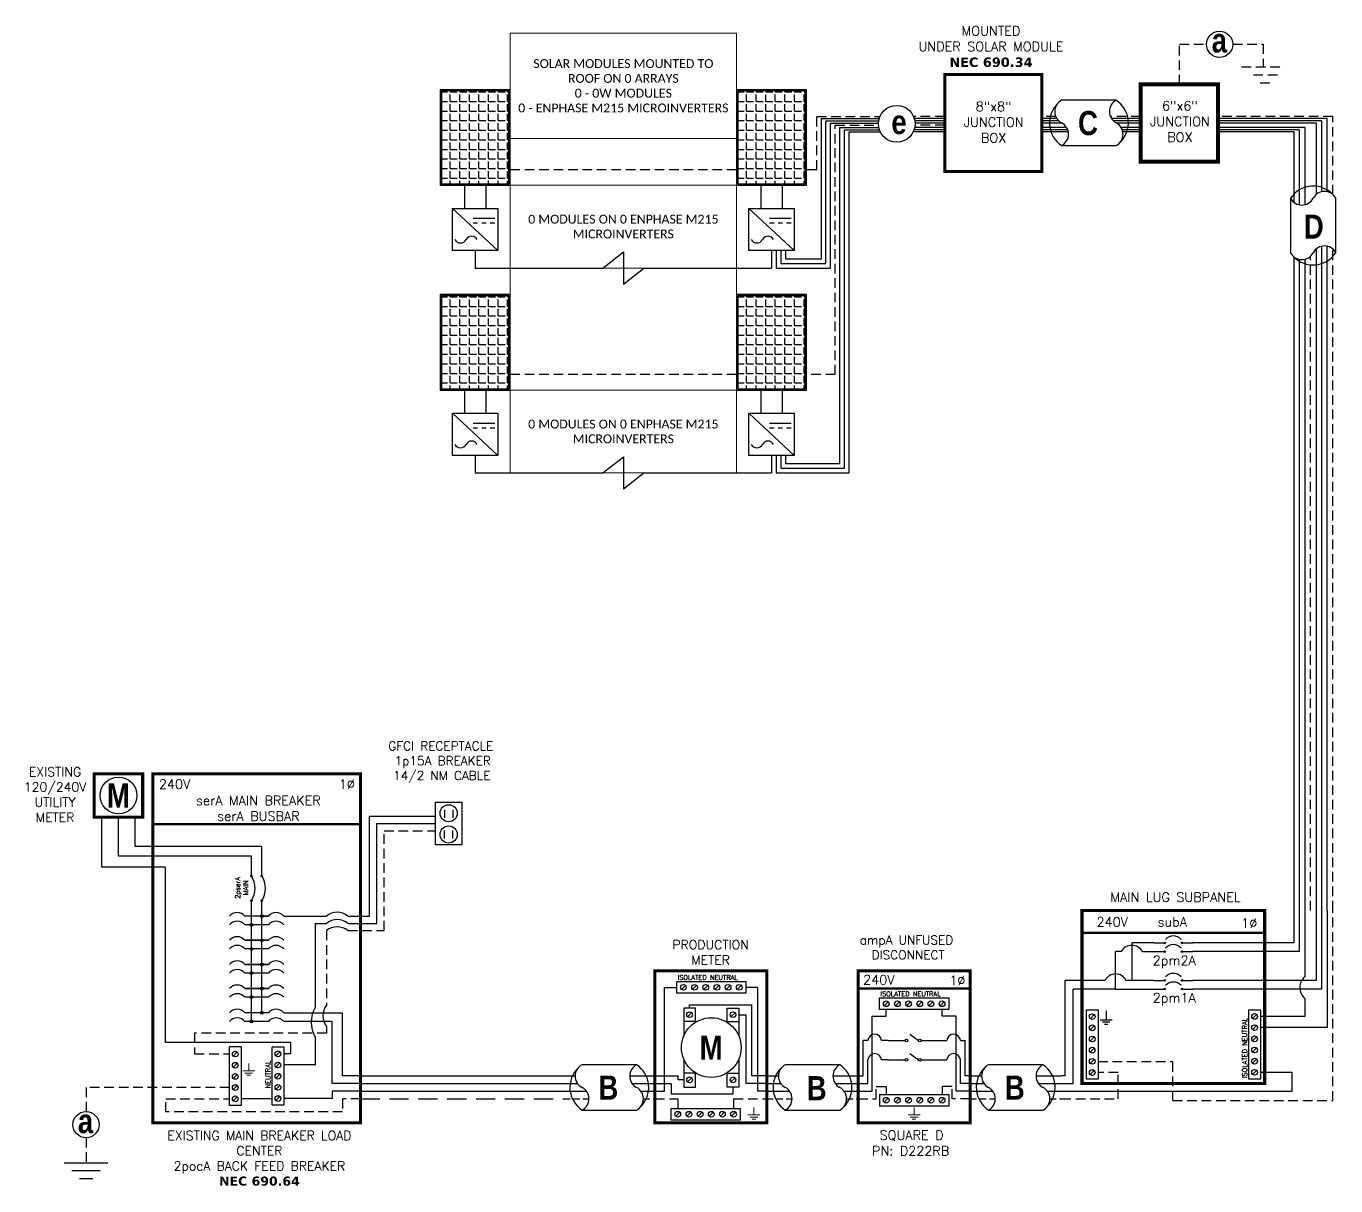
# Model space of a CAD drawing. Header units: feet. Extents: x 22423 to 23221, y 15400 to 15851.
# Drawn here: x 22711 to 23221, y 15400 to 15851 of the extents above; entities that cross this region are included whole.
import ezdxf

# ---------------------------------------------------------------- set-up
doc = ezdxf.new("R2010")
doc.units = ezdxf.units.FT
doc.header["$MEASUREMENT"] = 0
doc.linetypes.add('DASHED', pattern=[0.75, 0.5, -0.25])
doc.linetypes.add('HIDDEN', pattern=[0.375, 0.25, -0.125])
for name, color, linetype in [('ONE LINE BLOCKS', 7, 'Continuous'), ('TABLES', 7, 'Continuous'), ('TEXT', 7, 'Continuous'), ('Z - TITLEBLOCK TXT', 7, 'Continuous')]:
    doc.layers.add(name, color=color, linetype=linetype)
doc.styles.add('ONE LINE TXT', font='techb___.ttf')
doc.styles.get("Standard").update_dxf_attribs({"font": 'simplex.shx'})

# ---------------------------------------------------------------- blocks, each defined once
blk = doc.blocks.new('2microSub')
at = {"layer": 'ONE LINE BLOCKS', "linetype": 'Continuous'}
h = blk.add_hatch(color=1, dxfattribs=at)
h.dxf.hatch_style = 1
edge = h.paths.add_edge_path()
edge.add_arc((40.28, 60.73), 0.291, 0, 360)
h = blk.add_hatch(color=1, dxfattribs=at)
h.dxf.hatch_style = 1
edge = h.paths.add_edge_path()
edge.add_arc((40.28, 57.35), 0.291, 0, 360)
h = blk.add_hatch(color=1, dxfattribs=at)
h.dxf.hatch_style = 1
edge = h.paths.add_edge_path()
edge.add_arc((46.96, 60.73), 0.291, 0, 360)
h = blk.add_hatch(color=1, dxfattribs=at)
h.dxf.hatch_style = 1
edge = h.paths.add_edge_path()
edge.add_arc((46.96, 57.35), 0.291, 0, 360)
h = blk.add_hatch(color=1, dxfattribs=at)
h.dxf.hatch_style = 1
edge = h.paths.add_edge_path()
edge.add_arc((40.28, 46.17), 0.291, 0, 360)
h = blk.add_hatch(color=1, dxfattribs=at)
h.dxf.hatch_style = 1
edge = h.paths.add_edge_path()
edge.add_arc((46.96, 46.17), 0.291, 0, 360)
h = blk.add_hatch(color=1, dxfattribs=at)
h.dxf.hatch_style = 1
edge = h.paths.add_edge_path()
edge.add_arc((40.28, 42.79), 0.291, 0, 360)
h = blk.add_hatch(color=1, dxfattribs=at)
h.dxf.hatch_style = 1
edge = h.paths.add_edge_path()
edge.add_arc((46.96, 42.79), 0.291, 0, 360)
at = {"color": 7, "linetype": 'Continuous'}
for p, q in [((90.5, 73.37), (90.5, 60.73)), ((99.2, 73.37), (99.2, 46.17)), ((36.09, 60.73), (27.43, 60.73)), ((27.43, 60.73), (27.43, 46.17)), ((90.5, 60.73), (51.15, 60.73)), ((17.02, 46.17), (1.34, 46.17)), ((1.34, 46.17), (1.34, 9)), ((36.09, 46.17), (25.26, 46.17)), ((99.2, 46.17), (51.15, 46.17)), ((1.34, 9), (0, 9))]:
    blk.add_line(p, q, dxfattribs=at)
at = {"color": 10, "linetype": 'Continuous'}
for p, q in [((92.67, 73.37), (92.67, 57.35)), ((101.37, 73.37), (101.37, 42.79)), ((21.14, 42.79), (21.14, 57.35)), ((23.31, 57.35), (21.14, 57.35)), ((31.55, 57.35), (36.09, 57.35)), ((92.67, 57.35), (51.15, 57.35)), ((21.14, 42.79), (4.63, 42.79)), ((4.63, 6), (4.63, 42.79)), ((21.14, 42.79), (36.09, 42.79)), ((101.37, 42.79), (51.15, 42.79)), ((0, 6), (4.63, 6))]:
    blk.add_line(p, q, dxfattribs=at)
at = {"color": 253, "linetype": 'Continuous'}
for p, q in [((94.85, 73.37), (94.85, 47.66)), ((103.55, 73.37), (103.55, 27.76)), ((94.85, 39.1), (94.85, 32.11)), ((94.85, 32.11), (77.54, 32.11)), ((103.55, 27.76), (77.54, 27.76)), ((89.88, 10.36), (77.54, 10.36)), ((89.88, 3), (89.88, 10.36)), ((0, 3), (89.88, 3))]:
    blk.add_line(p, q, dxfattribs=at)
at = {"color": 10, "linetype": 'Continuous'}
blk.add_arc((27.43, 55.19), 4.65, 27.6639, 152.3361, dxfattribs=at)
at = {"color": 7, "linetype": 'Continuous'}
blk.add_arc((21.14, 44.01), 4.65, 27.6639, 152.3361, dxfattribs=at)
at = {"color": 253, "linetype": 'Continuous'}
blk.add_arc((98.43, 43.38), 5.58, 129.9215, 230.0785, dxfattribs=at)
at = {"layer": 'ONE LINE BLOCKS', "lineweight": 50}
blk.add_line((8.04, 64.67), (79.2, 64.67), dxfattribs=at)
at = {"layer": 'ONE LINE BLOCKS', "lineweight": 50, "const_width": 1.19}
blk.add_lwpolyline([(8.04, 6.01), (8.04, 73.37), (79.2, 73.37), (79.2, 6.01)], close=True, dxfattribs=at)
at = {"layer": 'TEXT', "color": 92, "linetype": 'HIDDEN', "ltscale": 15}
for p, q in [((105.72, -0.66), (105.72, 73.37)), ((14.31, 14.64), (43.39, 14.64)), ((22.14, 10.28), (14.31, 10.28)), ((22.14, 0), (22.14, 10.28)), ((43.39, -0.66), (43.39, 14.64)), ((0, 0), (22.14, 0)), ((43.39, -0.66), (105.72, -0.66))]:
    blk.add_line(p, q, dxfattribs=at)
at = {"layer": 'TEXT', "color": 92, "linetype": 'HIDDEN', "flags": 128}
for points in [[(15.08, 30.76), (19.76, 30.76)], [(17.42, 34.26), (17.42, 30.76)], [(18.95, 29.89), (15.89, 29.89)], [(18.13, 29.02), (16.7, 29.02)]]:
    blk.add_lwpolyline(points, dxfattribs=at)
at = {"layer": 'Z - TITLEBLOCK TXT', "color": 1, "linetype": 'Continuous'}
for p, q in [((9.77, 7.69), (9.77, 34.63)), ((9.77, 34.63), (14.31, 34.63)), ((14.31, 34.63), (14.31, 7.69)), ((73, 7.76), (73, 34.71)), ((73, 34.71), (77.54, 34.71)), ((77.54, 34.71), (77.54, 7.76)), ((14.31, 7.69), (9.77, 7.69)), ((77.54, 7.76), (73, 7.76))]:
    blk.add_line(p, q, dxfattribs=at)
at = {"layer": 'Z - TITLEBLOCK TXT', "color": 4, "linetype": 'Continuous'}
for p, q in [((12.83, 32.82), (11.25, 31.25)), ((76.06, 32.9), (74.49, 31.32)), ((12.83, 28.47), (11.25, 26.9)), ((76.06, 28.54), (74.49, 26.97)), ((12.83, 24.12), (11.25, 22.55)), ((76.06, 24.19), (74.49, 22.62)), ((12.83, 19.77), (11.25, 18.2)), ((12.83, 15.42), (11.25, 13.85)), ((76.06, 19.84), (74.49, 18.27)), ((76.06, 15.49), (74.49, 13.92)), ((12.83, 11.07), (11.25, 9.5)), ((76.06, 11.14), (74.49, 9.57))]:
    blk.add_line(p, q, dxfattribs=at)
at = {"layer": 'Z - TITLEBLOCK TXT', "color": 1, "linetype": 'Continuous', "flags": 128}
for points in [[(36.09, 60.73), (40.28, 60.73)], [(36.09, 60.73), (40.28, 60.73)], [(36.09, 57.35), (40.28, 57.35)], [(36.09, 57.35), (40.28, 57.35)], [(46.96, 60.73), (51.15, 60.73)], [(46.96, 57.35), (51.15, 57.35)], [(36.09, 46.17), (40.28, 46.17)], [(36.09, 46.17), (40.28, 46.17)], [(46.96, 46.17), (51.15, 46.17)], [(36.09, 42.79), (40.28, 42.79)], [(36.09, 42.79), (40.28, 42.79)], [(46.96, 42.79), (51.15, 42.79)]]:
    blk.add_lwpolyline(points, dxfattribs=at)
at = {"layer": 'Z - TITLEBLOCK TXT', "color": 1, "linetype": 'Continuous'}
for centre in [(40.28, 60.73), (40.28, 57.35), (46.96, 60.73), (46.96, 57.35), (40.28, 46.17), (46.96, 46.17), (40.28, 42.79), (46.96, 42.79)]:
    blk.add_circle(centre, 0.291, dxfattribs=at)
at = {"layer": 'Z - TITLEBLOCK TXT', "color": 4, "linetype": 'Continuous'}
for centre in [(12.04, 32.04), (75.27, 32.11), (12.04, 27.69), (75.27, 27.76), (12.04, 23.34), (75.27, 23.41), (12.04, 18.99), (12.04, 14.64), (75.27, 19.06), (75.27, 14.71), (12.04, 10.28), (75.27, 10.36)]:
    blk.add_circle(centre, 1.11, dxfattribs=at)
at = {"layer": 'Z - TITLEBLOCK TXT', "color": 1, "linetype": 'Continuous'}
for centre in [(43.62, 59.53), (43.62, 56.15), (43.62, 44.97), (43.62, 41.59)]:
    blk.add_arc(centre, 3.93, 40.3392, 139.6608, dxfattribs=at)
at = {"layer": 'TABLES', "color": 1, "linetype": 'Continuous'}
for s, p in [('2pm2A', (35.59, 52.11)), ('2pm1A', (35.59, 37.55))]:
    blk.add_text(s, height=3.658, dxfattribs=at).set_placement(p)
at = {"layer": 'TABLES', "color": 4, "linetype": 'Continuous'}
blk.add_text('ISOLATED NEUTRAL', height=1.8743, rotation=90, dxfattribs=at).set_placement((72.35, 8.12))
at = {"layer": 'TEXT', "color": 1, "attachment_point": 5}
for s, width, gutter_width, insert, char_height in [('MAIN LUG SUBPANEL ', 62.3984, 7.17, (44.47, 78.55), 3.6576), ('240V', 0.1481, 0.75, (19.83, 68.92), 3.658), ('subA', 0.1481, 0.75, (43.21, 68.92), 3.658), ('1∅', 0.1481, 0.75, (73.19, 68.41), 3.658)]:
    blk.add_mtext_dynamic_manual_height_columns(s, width=width, gutter_width=gutter_width, heights=[0], dxfattribs=dict(at, insert=insert, char_height=char_height))
blk = doc.blocks.new('*T23')
at = {"layer": 'Defpoints', "color": 8, "linetype": 'ByBlock', "lineweight": 0, "transparency": 16777216}
for p, q in [((0, 0), (88.16, 0)), ((0, 0), (0, -171.21)), ((88.16, 0), (88.16, -171.21)), ((0, -41.08), (88.16, -41.08)), ((0, -59.24), (88.16, -59.24)), ((0, -91.46), (88.16, -91.46)), ((0, -138.99), (88.16, -138.99)), ((0, -171.21), (88.16, -171.21))]:
    blk.add_line(p, q, dxfattribs=at)
at = {"color": 0, "linetype": 'Continuous', "transparency": 16777216, "char_height": 3.4544, "width": 83.574, "attachment_point": 5}
for s, insert in [('{\\fCalibri|b0|i0|c0;SOLAR MODULES MOUNTED TO ROOF ON 0 ARRAYS^J0 - 0W MODULES^J0 - ENPHASE M215 MICROINVERTERS', (44.08, -20.54)), ('{\\fCalibri|b0|i0|c0;', (44.08, -50.16)), ('{\\fCalibri|b0|i0|c0;0 MODULES ON 0 ENPHASE M215 MICROINVERTERS', (44.08, -75.35)), ('{\\fCalibri|b0|i0|c0;', (44.08, -115.23)), ('{\\fCalibri|b0|i0|c0;0 MODULES ON 0 ENPHASE M215 MICROINVERTERS', (44.08, -155.1))]:
    blk.add_mtext(s, dxfattribs=dict(at, insert=insert))
blk = doc.blocks.new('*U14')
at = {"color": 7, "linetype": 'Continuous'}
for p, q in [((-7.14, 13.31), (-28.39, 13.31)), ((-28.39, -4.31), (-7.14, -4.31))]:
    blk.add_line(p, q, dxfattribs=at)
at = {"color": 7}
for p, q in [((-35.53, 9), (-31.05, 9)), ((-9.81, 9), (0, 9))]:
    blk.add_line(p, q, dxfattribs=at)
at = {"color": 10}
for p, q in [((-35.53, 6), (-30.11, 6)), ((-8.87, 6), (0, 6))]:
    blk.add_line(p, q, dxfattribs=at)
at = {"color": 253}
for p, q in [((-35.53, 3), (-26.66, 3)), ((-5.41, 3), (0, 3))]:
    blk.add_line(p, q, dxfattribs=at)
at = {"color": 92, "linetype": 'HIDDEN', "ltscale": 10}
for p, q in [((-4.48, 0), (0, 0)), ((-35.53, 0), (-25.72, 0))]:
    blk.add_line(p, q, dxfattribs=at)
at = {"color": 7, "linetype": 'Continuous'}
for centre, start, end in [((-22.54, 4.5), 133.9732, 236.4265), ((-12.99, 4.5), 313.9732, 56.4265)]:
    blk.add_arc(centre, 10.58, start, end, dxfattribs=at)
at = {"linetype": 'Continuous'}
for centre, start, end in [((-26.08, 8.91), 117.6639, 242.3361), ((-4.83, 8.91), 117.6639, 242.3361), ((-30.7, 0.09), 297.6639, 62.3361), ((-9.45, 0.09), 297.6639, 62.3361)]:
    blk.add_arc(centre, 4.98, start, end, dxfattribs=at)
blk = doc.blocks.new('unfusedDisconnect')
at = {"lineweight": 50}
blk.add_line((-43.61, 43.06), (0, 43.06), dxfattribs=at)
at = {"color": 1, "linetype": 'Continuous'}
for p, q in [((-35.27, 34.78), (-35.27, 39.32)), ((-35.27, 39.32), (-8.32, 39.32)), ((-8.32, 39.32), (-8.32, 34.78)), ((-8.32, 34.78), (-35.27, 34.78)), ((-31.89, 22.73), (-25.32, 22.73)), ((-23.43, 25.18), (-20.16, 22.74)), ((-19.08, 22.73), (-11.7, 22.73)), ((-23.43, 17.65), (-20.16, 15.2)), ((-31.89, 15.2), (-25.32, 15.2)), ((-19.08, 15.2), (-11.7, 15.19)), ((-35.27, 1.76), (-8.32, 1.76)), ((-35.27, 1.76), (-35.27, -2.78)), ((-8.32, 1.76), (-8.32, -2.78)), ((-8.32, -2.78), (-35.27, -2.78))]:
    blk.add_line(p, q, dxfattribs=at)
at = {"color": 4, "linetype": 'Continuous'}
for p, q in [((-31.89, 37.83), (-33.46, 36.26)), ((-27.53, 37.83), (-29.11, 36.26)), ((-23.18, 37.83), (-24.76, 36.26)), ((-18.83, 37.83), (-20.41, 36.26)), ((-14.48, 37.83), (-16.06, 36.26)), ((-10.13, 37.83), (-11.7, 36.26)), ((-31.89, 0.28), (-33.46, -1.3)), ((-27.53, 0.28), (-29.11, -1.3)), ((-23.18, 0.28), (-24.76, -1.3)), ((-18.83, 0.28), (-20.41, -1.3)), ((-14.48, 0.28), (-16.06, -1.3)), ((-10.13, 0.28), (-11.7, -1.3))]:
    blk.add_line(p, q, dxfattribs=at)
at = {"color": 253, "linetype": 'Continuous'}
for p, q in [((-38.16, 3), (-38.16, 32.17)), ((-38.16, 32.17), (-32.67, 32.17)), ((-32.67, 32.17), (-32.67, 34.78)), ((-10.92, 32.17), (-10.92, 34.78)), ((-5.43, 32.17), (-10.92, 32.17)), ((-5.43, 3), (-5.43, 32.17)), ((-43.61, 3), (-38.16, 3)), ((0, 3), (-5.43, 3))]:
    blk.add_line(p, q, dxfattribs=at)
at = {"color": 7, "linetype": 'Continuous'}
for p, q in [((-41.66, 9), (-41.66, 22.73)), ((-39.8, 22.73), (-41.66, 22.73)), ((-31.89, 22.73), (-34.52, 22.73)), ((-11.7, 22.73), (-9.07, 22.73)), ((-3.79, 22.73), (-1.93, 22.73)), ((-1.93, 9), (-1.93, 22.73))]:
    blk.add_line(p, q, dxfattribs=at)
at = {"color": 10, "linetype": 'Continuous'}
for p, q in [((-39.8, 6), (-39.8, 15.2)), ((-31.89, 15.2), (-34.52, 15.2)), ((-11.7, 15.2), (-9.07, 15.2)), ((-3.79, 6), (-3.79, 15.2)), ((-43.61, 6), (-39.8, 6)), ((0, 6), (-3.79, 6))]:
    blk.add_line(p, q, dxfattribs=at)
at = {"color": 7}
for p, q in [((-43.61, 9), (-41.66, 9)), ((0, 9), (-1.93, 9))]:
    blk.add_line(p, q, dxfattribs=at)
at = {"color": 92, "linetype": 'HIDDEN', "ltscale": 15}
for p, q in [((-43.61, 0), (-36.58, 0)), ((-36.58, 0), (-36.58, 4.9)), ((-36.58, 4.9), (-32.67, 4.9)), ((-32.67, 4.9), (-32.67, 1.76)), ((-7.01, 4.9), (-10.92, 4.9)), ((-10.92, 4.9), (-10.92, 1.76)), ((-7.01, 0), (-7.01, 4.9)), ((0, 0), (-7.01, 0))]:
    blk.add_line(p, q, dxfattribs=at)
at = {"lineweight": 50, "const_width": 1.19}
blk.add_lwpolyline([(-43.61, -9.34), (-43.61, 49.84), (0, 49.84), (0, -9.34)], close=True, dxfattribs=at)
at = {"color": 92, "linetype": 'Continuous', "lineweight": 5, "ltscale": 0.05, "flags": 128}
for points in [[(-21.8, -3.32), (-21.8, -6.17)], [(-24.14, -6.17), (-19.45, -6.17)], [(-20.27, -7.03), (-23.32, -7.03)], [(-21.08, -7.9), (-22.51, -7.9)]]:
    blk.add_lwpolyline(points, dxfattribs=at)
at = {"color": 4, "linetype": 'Continuous'}
for centre in [(-32.67, 37.05), (-28.32, 37.05), (-23.97, 37.05), (-19.62, 37.05), (-15.27, 37.05), (-10.92, 37.05), (-32.67, -0.51), (-28.32, -0.51), (-23.97, -0.51), (-19.62, -0.51), (-15.27, -0.51), (-10.92, -0.51)]:
    blk.add_circle(centre, 1.11, dxfattribs=at)
at = {"color": 1, "linetype": 'Continuous'}
for centre in [(-24.78, 22.73), (-19.62, 22.73), (-24.78, 15.2), (-19.62, 15.2)]:
    blk.add_circle(centre, 0.541, dxfattribs=at)
at = {"color": 7, "linetype": 'Continuous'}
for centre in [(-37.16, 22.58), (-6.43, 22.58)]:
    blk.add_arc(centre, 2.64, 3.2819, 176.7181, dxfattribs=at)
at = {"color": 10, "linetype": 'Continuous'}
for centre in [(-37.16, 15.04), (-6.43, 15.04)]:
    blk.add_arc(centre, 2.64, 3.2819, 176.7181, dxfattribs=at)
at = {"color": 4, "linetype": 'Continuous'}
blk.add_text('ISOLATED NEUTRAL', height=1.8743, dxfattribs=at).set_placement((-34.91, 39.97))
at = {"color": 1}
for s, width, gutter_width, heights, insert, char_height, attachment_point in [('\\A1;\\pi12.228;ampA UNFUSED \\P\\pi16.834;DISCONNECT', 64.922, 0, [11.89], (-55.21, 63.58), 3.4544, 1), ('240V', 0.1481, 0.75, [0], (-35.55, 46.4), 3.658, 5), ('1∅', 0.1481, 0.75, [0], (-4.98, 46.1), 3.658, 5), ('\\A1;\\pi11.999,t30.287;SQUARE D\\P\\pi9.0377,t27.326;PN: D222RB', 51.6906, 0.203, [45.94], (-47.25, -12.27), 3.6576, 1)]:
    blk.add_mtext_dynamic_manual_height_columns(s, width=width, gutter_width=gutter_width, heights=heights, dxfattribs=dict(at, insert=insert, char_height=char_height, attachment_point=attachment_point))
blk = doc.blocks.new('*U26')
at = {"color": 7}
for name, p in [('unfusedDisconnect', (0, 0)), ('*U14', (-43.61, 0))]:
    blk.add_blockref(name, p, dxfattribs=at)
at = {"layer": 'Z - TITLEBLOCK TXT', "color": 1, "linetype": 'Continuous', "insert": (-63.63, 8.88), "char_height": 9.3833, "attachment_point": 1, "style": 'ONE LINE TXT'}
blk.add_mtext_dynamic_manual_height_columns('{\\W1;\\C256;B}', width=0.1385, gutter_width=2.13, heights=[0], dxfattribs=at)
blk = doc.blocks.new('*U22')
at = {"color": 7}
blk.add_line((-79.14, 9), (0, 9), dxfattribs=at)
at = {"color": 10}
blk.add_line((-79.14, 6), (0, 6), dxfattribs=at)
at = {"color": 253}
blk.add_line((-79.14, 3), (0, 3), dxfattribs=at)
at = {"color": 92, "linetype": 'DASHED', "ltscale": 15}
blk.add_line((-79.14, 0), (0, 0), dxfattribs=at)
blk = doc.blocks.new('productionMeter')
at = {"color": 253, "linetype": 'Continuous'}
for p, q in [((-39.9, 3), (-39.9, 43.45)), ((-39.9, 43.45), (-35.13, 43.45)), ((-3.71, 43.45), (-8.18, 43.45)), ((-3.71, 43.45), (-3.71, 3)), ((-43.61, 3), (-39.9, 3)), ((0, 3), (-3.71, 3))]:
    blk.add_line(p, q, dxfattribs=at)
at = {"color": 1, "linetype": 'Continuous'}
for p, q in [((-35.13, 41.18), (-35.13, 45.72)), ((-35.13, 45.72), (-8.18, 45.72)), ((-8.18, 41.18), (-35.13, 41.18)), ((-8.18, 45.72), (-8.18, 41.18)), ((-32.38, 35.4), (-32.38, 24.5)), ((-27.84, 35.4), (-32.38, 35.4)), ((-27.84, 29.86), (-27.84, 35.4)), ((-15.47, 29.86), (-15.47, 35.4)), ((-15.47, 35.4), (-10.93, 35.4)), ((-10.93, 35.4), (-10.93, 24.5)), ((-27.84, 30.21), (-32.38, 30.21)), ((-15.47, 30.21), (-10.93, 30.21)), ((-32.38, 15.55), (-32.38, 4.64)), ((-10.93, 15.55), (-10.93, 4.64)), ((-27.84, 10.04), (-32.38, 10.04)), ((-27.84, 4.64), (-27.84, 10.18)), ((-15.47, 4.64), (-15.47, 10.18)), ((-15.47, 10.04), (-10.93, 10.04)), ((-32.38, 4.64), (-27.84, 4.64)), ((-10.93, 4.64), (-15.47, 4.64)), ((-37.32, -8.24), (-37.32, -3.7)), ((-37.32, -3.7), (-10.37, -3.7)), ((-10.37, -3.7), (-10.37, -8.24)), ((-10.37, -8.24), (-37.32, -8.24))]:
    blk.add_line(p, q, dxfattribs=at)
at = {"color": 4, "linetype": 'Continuous'}
for p, q in [((-31.74, 44.23), (-33.32, 42.66)), ((-27.39, 44.23), (-28.97, 42.66)), ((-23.04, 44.23), (-24.62, 42.66)), ((-18.69, 44.23), (-20.26, 42.66)), ((-14.34, 44.23), (-15.91, 42.66)), ((-9.99, 44.23), (-11.56, 42.66)), ((-29.33, 33.59), (-30.9, 32.02)), ((-12.41, 33.59), (-13.98, 32.02)), ((-29.33, 8.23), (-30.9, 6.66)), ((-12.41, 8.23), (-13.98, 6.66)), ((-33.93, -5.19), (-35.51, -6.76)), ((-29.58, -5.19), (-31.15, -6.76)), ((-25.23, -5.19), (-26.8, -6.76)), ((-20.88, -5.19), (-22.45, -6.76)), ((-16.53, -5.19), (-18.1, -6.76)), ((-12.18, -5.19), (-13.75, -6.76))]:
    blk.add_line(p, q, dxfattribs=at)
at = {"color": 7}
for p, q in [((-30.11, 35.4), (-30.11, 36.59)), ((-30.11, 36.59), (-5.98, 36.59)), ((-5.98, 36.59), (-5.98, 9)), ((-43.61, 9), (-34.54, 9)), ((-34.54, 7.44), (-34.54, 9)), ((-32.38, 7.44), (-34.54, 7.44)), ((0, 9), (-5.98, 9))]:
    blk.add_line(p, q, dxfattribs=at)
at = {"color": 10, "linetype": 'Continuous'}
for p, q in [((-10.93, 32.81), (-8.25, 32.81)), ((-8.25, 32.81), (-8.25, 6)), ((-43.61, 6), (-37.24, 6)), ((-37.24, 6), (-37.24, 2.05)), ((0, 6), (-8.25, 6)), ((-37.24, 2.05), (-13.2, 2.05)), ((-13.2, 2.05), (-13.2, 4.64))]:
    blk.add_line(p, q, dxfattribs=at)
at = {"color": 92, "linetype": 'HIDDEN', "ltscale": 15}
for p, q in [((-43.61, 0), (-34.72, 0)), ((-12.97, 0), (-12.97, -3.7)), ((-12.97, 0), (0, 0)), ((-34.72, 0), (-34.72, -3.7))]:
    blk.add_line(p, q, dxfattribs=at)
at = {"lineweight": 50, "const_width": 1.19}
blk.add_lwpolyline([(-43.61, -9.34), (-43.61, 49.84), (0, 49.84), (0, -9.34)], close=True, dxfattribs=at)
at = {"color": 92, "linetype": 'Continuous', "lineweight": 5, "ltscale": 0.05, "flags": 128}
for points in [[(-5.04, -3.33), (-5.04, -6.18)], [(-2.7, -6.18), (-7.38, -6.18)], [(-6.57, -7.05), (-3.51, -7.05)], [(-5.76, -7.91), (-4.32, -7.91)]]:
    blk.add_lwpolyline(points, dxfattribs=at)
at = {"color": 4, "linetype": 'Continuous'}
for centre in [(-32.53, 43.45), (-28.18, 43.45), (-23.83, 43.45), (-19.48, 43.45), (-15.13, 43.45), (-10.78, 43.45), (-30.11, 32.81), (-13.2, 32.81), (-30.11, 7.44), (-13.2, 7.44), (-34.72, -5.97), (-30.37, -5.97), (-26.02, -5.97), (-21.67, -5.97), (-17.32, -5.97), (-12.97, -5.97)]:
    blk.add_circle(centre, 1.11, dxfattribs=at)
at = {"linetype": 'Continuous'}
blk.add_circle((-21.65, 20.02), 11.62, dxfattribs=at)
at = {"color": 4, "linetype": 'Continuous'}
blk.add_text('ISOLATED NEUTRAL', height=1.8743, dxfattribs=at).set_placement((-34.77, 46.37))
at = {"color": 253, "linetype": 'Continuous', "style": 'ONE LINE TXT'}
blk.add_text('M', height=9.38, dxfattribs=at).set_placement((-26.21, 15.31))
at = {"color": 1, "insert": (-21.93, 57.08), "char_height": 3.5433, "attachment_point": 5}
blk.add_mtext_dynamic_manual_height_columns('PRODUCTION METER', width=1.3203, gutter_width=7.17, heights=[0], dxfattribs=at)
blk = doc.blocks.new('*U19')
at = {"color": 7}
blk.add_blockref('productionMeter', (0, 0), dxfattribs=at)
blk = doc.blocks.new('breakerPanel')
at = {"linetype": 'Continuous'}
h = blk.add_hatch(color=1, dxfattribs=at)
h.dxf.hatch_style = 1
edge = h.paths.add_edge_path()
edge.add_arc((-42.47, 86.8), 0.291, 0, 360)
h = blk.add_hatch(color=1, dxfattribs=at)
h.dxf.hatch_style = 1
edge = h.paths.add_edge_path()
edge.add_arc((-38.44, 86.8), 0.291, 0, 360)
h = blk.add_hatch(color=1, dxfattribs=at)
h.dxf.hatch_style = 1
edge = h.paths.add_edge_path()
edge.add_arc((-42.47, 77.16), 0.291, 0, 360)
h = blk.add_hatch(color=1, dxfattribs=at)
h.dxf.hatch_style = 1
edge = h.paths.add_edge_path()
edge.add_arc((-38.44, 77.16), 0.291, 0, 360)
h = blk.add_hatch(color=1, dxfattribs=at)
h.dxf.hatch_style = 1
edge = h.paths.add_edge_path()
edge.add_arc((-38.44, 71.16), 0.528, 0, 360)
h = blk.add_hatch(color=1, dxfattribs=at)
h.dxf.hatch_style = 1
edge = h.paths.add_edge_path()
edge.add_arc((-42.47, 67.78), 0.528, 0, 360)
h = blk.add_hatch(color=1, dxfattribs=at)
h.dxf.hatch_style = 1
edge = h.paths.add_edge_path()
edge.add_arc((-38.44, 61.76), 0.528, 0, 360)
h = blk.add_hatch(color=1, dxfattribs=at)
h.dxf.hatch_style = 1
edge = h.paths.add_edge_path()
edge.add_arc((-42.47, 58.38), 0.528, 0, 360)
h = blk.add_hatch(color=1, dxfattribs=at)
h.dxf.hatch_style = 1
edge = h.paths.add_edge_path()
edge.add_arc((-38.44, 52.36), 0.528, 0, 360)
h = blk.add_hatch(color=1, dxfattribs=at)
h.dxf.hatch_style = 1
edge = h.paths.add_edge_path()
edge.add_arc((-42.47, 48.98), 0.528, 0, 360)
h = blk.add_hatch(color=1, dxfattribs=at)
h.dxf.hatch_style = 1
edge = h.paths.add_edge_path()
edge.add_arc((-38.44, 42.95), 0.528, 0, 360)
h = blk.add_hatch(color=1, dxfattribs=at)
h.dxf.hatch_style = 1
edge = h.paths.add_edge_path()
edge.add_arc((-42.47, 39.58), 0.528, 0, 360)
h = blk.add_hatch(color=1, dxfattribs=at)
h.dxf.hatch_style = 1
edge = h.paths.add_edge_path()
edge.add_arc((-42.47, 30.17), 0.528, 0, 360)
h = blk.add_hatch(color=1, dxfattribs=at)
h.dxf.hatch_style = 1
edge = h.paths.add_edge_path()
edge.add_arc((-38.44, 33.55), 0.528, 0, 360)
at = {"color": 155, "true_color": 0x647190}
blk.add_line((-80.92, 126.59), (0, 126.59), dxfattribs=at)
at = {"color": 253, "linetype": 'Continuous'}
for p, q in [((-100.73, 90.2), (-100.73, 109.7)), ((-76.04, 90.2), (-100.73, 90.2)), ((-76.04, 90.2), (-76.04, 22.16)), ((-76.04, 22.16), (-27.25, 22.16)), ((-27.25, 22.16), (-27.25, 17.57)), ((-27.25, 17.57), (-29.89, 17.57)), ((-11.01, 0.16), (-29.89, 0.16)), ((0, 3), (-11.01, 3)), ((-11.01, 3), (-11.01, 0.16))]:
    blk.add_line(p, q, dxfattribs=at)
at = {"color": 10, "linetype": 'Continuous'}
for p, q in [((-94.24, 94.51), (-94.24, 109.7)), ((-42.47, 94.51), (-94.24, 94.51)), ((-42.47, 87.09), (-42.47, 94.51)), ((-42.47, 30.17), (-42.47, 76.87)), ((-35.88, 67.78), (-45.04, 67.78)), ((-35.88, 58.38), (-45.04, 58.38)), ((-35.88, 48.98), (-45.04, 48.98)), ((-35.88, 39.58), (-45.04, 39.58)), ((-35.88, 30.17), (-45.04, 30.17)), ((-10.98, 30.17), (-29.89, 30.17)), ((-10.98, 6), (-10.98, 30.17)), ((0, 6), (-10.98, 6))]:
    blk.add_line(p, q, dxfattribs=at)
at = {"color": 7, "linetype": 'Continuous'}
for p, q in [((-87.75, 98.34), (-87.75, 109.7)), ((-38.44, 98.34), (-87.75, 98.34)), ((-38.44, 87.09), (-38.44, 98.34)), ((-38.44, 61.76), (-38.44, 76.87)), ((-35.88, 71.16), (-45.04, 71.16)), ((-38.44, 71.16), (-35.88, 71.16)), ((-45.04, 61.76), (-35.88, 61.76)), ((-35.88, 61.76), (-45.04, 61.76)), ((-38.44, 52.36), (-38.44, 61.76)), ((-45.04, 52.36), (-35.88, 52.36)), ((-35.88, 52.36), (-45.04, 52.36)), ((-38.44, 42.95), (-38.44, 52.36)), ((-45.04, 42.95), (-35.88, 42.95)), ((-35.88, 42.95), (-45.04, 42.95)), ((-38.44, 33.55), (-38.44, 42.95)), ((-35.88, 33.55), (-45.04, 33.55)), ((-6.96, 9), (-6.96, 33.55))]:
    blk.add_line(p, q, dxfattribs=at)
at = {"lineweight": 50}
blk.add_line((-80.92, 106.95), (0, 106.95), dxfattribs=at)
at = {"color": 7}
for p, q in [((-29.89, 33.55), (-6.96, 33.55)), ((0, 9), (-6.96, 9))]:
    blk.add_line(p, q, dxfattribs=at)
at = {"color": 1, "linetype": 'Continuous'}
for p, q in [((-51.03, -2.51), (-51.03, 20.23)), ((-46.49, 20.23), (-51.03, 20.23)), ((-46.49, 20.23), (-46.49, -2.51)), ((-34.43, -2.43), (-34.43, 20.16)), ((-29.89, 20.16), (-34.43, 20.16)), ((-29.89, 20.16), (-29.89, -2.43)), ((-46.49, -2.51), (-51.03, -2.51)), ((-29.89, -2.43), (-34.43, -2.43))]:
    blk.add_line(p, q, dxfattribs=at)
at = {"color": 4, "linetype": 'Continuous'}
for p, q in [((-47.97, 18.28), (-49.55, 16.71)), ((-31.37, 18.35), (-32.94, 16.78)), ((-47.97, 13.93), (-49.55, 12.36)), ((-31.37, 14), (-32.94, 12.43)), ((-47.97, 9.58), (-49.55, 8.01)), ((-47.97, 5.23), (-49.55, 3.66)), ((-31.37, 9.65), (-32.94, 8.08)), ((-31.37, 5.3), (-32.94, 3.73)), ((-47.97, 0.88), (-49.55, -0.69)), ((-31.37, 0.95), (-32.94, -0.62))]:
    blk.add_line(p, q, dxfattribs=at)
at = {"color": 92, "linetype": 'HIDDEN', "ltscale": 15}
for p, q in [((-51.03, 4.44), (-106.89, 4.44)), ((-106.89, 4.44), (-106.89, -4.87)), ((-75.84, -4.96), (-75.84, 0.09)), ((-75.84, 0.09), (-51.03, 0.09)), ((0, 0), (-6.96, 0)), ((-6.96, -4.96), (-75.84, -4.96)), ((-6.96, 0), (-6.96, -4.96)), ((-106.89, -15.1), (-106.89, -24.84))]:
    blk.add_line(p, q, dxfattribs=at)
at = {"color": 92, "linetype": 'Continuous', "ltscale": 15}
blk.add_line((-34.43, 0.09), (-46.49, 0.09), dxfattribs=at)
at = {"lineweight": 50, "const_width": 1.19}
for points in [[(-103.67, 109.7), (-103.67, 126.59), (-84.82, 126.59), (-84.82, 109.7)], [(-80.92, -9.3), (-80.92, 126.59), (0, 126.59), (0, -9.3)]]:
    blk.add_lwpolyline(points, close=True, dxfattribs=at)
at = {"color": 92, "linetype": 'Continuous', "lineweight": 5, "ltscale": 0.05, "flags": 128}
for points in [[(-45.88, 10.97), (-41.2, 10.97)], [(-43.54, 13.81), (-43.54, 10.97)], [(-42.01, 10.1), (-45.07, 10.1)], [(-42.82, 9.23), (-44.25, 9.23)]]:
    blk.add_lwpolyline(points, dxfattribs=at)
at = {"color": 92, "linetype": 'Continuous', "ltscale": 4, "flags": 128}
for points in [[(-115.37, -24.84), (-98.41, -24.84)], [(-101.35, -27.98), (-112.43, -27.98)], [(-104.29, -31.12), (-109.49, -31.12)]]:
    blk.add_lwpolyline(points, dxfattribs=at)
at = {"linetype": 'Continuous'}
blk.add_circle((-94.24, 118.15), 7.15, dxfattribs=at)
at = {"color": 1, "linetype": 'Continuous'}
for centre, radius in [((-42.47, 86.8), 0.291), ((-38.44, 86.8), 0.291), ((-42.47, 77.16), 0.291), ((-38.44, 77.16), 0.291), ((-38.44, 71.16), 0.528), ((-42.47, 67.78), 0.528), ((-38.44, 61.76), 0.528), ((-42.47, 58.38), 0.528), ((-38.44, 52.36), 0.528), ((-42.47, 48.98), 0.528), ((-38.44, 42.95), 0.528), ((-42.47, 39.58), 0.528), ((-42.47, 30.17), 0.528), ((-38.44, 33.55), 0.528)]:
    blk.add_circle(centre, radius, dxfattribs=at)
at = {"color": 4, "linetype": 'Continuous'}
for centre in [(-48.76, 17.49), (-32.16, 17.57), (-48.76, 13.14), (-32.16, 13.21), (-48.76, 8.79), (-48.76, 4.44), (-32.16, 8.86), (-32.16, 4.51), (-48.76, 0.09), (-32.16, 0.16)]:
    blk.add_circle(centre, 1.11, dxfattribs=at)
at = {"color": 7, "linetype": 'Continuous'}
blk.add_circle((-106.89, -9.99), 5.11, dxfattribs=at)
at = {"color": 1, "linetype": 'Continuous'}
for centre, radius, start, end in [((-50.14, 81.98), 9.06, 327.8708, 32.1292), ((-46.11, 81.98), 9.06, 327.8708, 32.1292), ((-48.03, 68.62), 3.93, 40.3392, 139.6608), ((-32.88, 68.62), 3.93, 40.3392, 139.6608), ((-48.03, 65.24), 3.93, 40.3392, 139.6608), ((-32.88, 65.24), 3.93, 40.3392, 139.6608), ((-48.03, 59.21), 3.93, 40.3392, 139.6608), ((-32.88, 59.21), 3.93, 40.3392, 139.6608), ((-48.03, 55.84), 3.93, 40.3392, 139.6608), ((-32.88, 55.84), 3.93, 40.3392, 139.6608), ((-48.03, 49.81), 3.93, 40.3392, 139.6608), ((-32.88, 49.81), 3.93, 40.3392, 139.6608), ((-48.03, 46.43), 3.93, 40.3392, 139.6608), ((-32.88, 46.43), 3.93, 40.3392, 139.6608), ((-48.03, 40.41), 3.93, 40.3392, 139.6608), ((-48.03, 37.03), 3.93, 40.3392, 139.6608), ((-32.88, 40.41), 3.93, 40.3392, 139.6608), ((-32.88, 37.03), 3.93, 40.3392, 139.6608), ((-48.03, 31.01), 3.93, 40.3392, 139.6608), ((-48.03, 27.63), 3.93, 40.3392, 139.6608), ((-32.88, 31.01), 3.93, 40.3392, 139.6608), ((-32.88, 27.63), 3.93, 40.3392, 139.6608)]:
    blk.add_arc(centre, radius, start, end, dxfattribs=at)
at = {"color": 253, "linetype": 'Continuous', "style": 'ONE LINE TXT'}
blk.add_text('M', height=9.38, dxfattribs=at).set_placement((-98.8, 113.43))
at = {"color": 4, "linetype": 'Continuous'}
blk.add_text('NEUTRAL', height=1.874, rotation=90, dxfattribs=at).set_placement((-35.08, 4.08))
at = {"color": 1, "attachment_point": 5}
for s, width, gutter_width, heights, insert, char_height in [('EXISTING\\P120/240V UTILITY METER', 0.0523, 7.17, [0], (-118.95, 118.48), 3.5433), ('240V', 0.1481, 0.75, [0], (-72.39, 122.54), 3.658), ('1∅', 0.1481, 0.75, [0], (-5.31, 122.54), 3.658), ('serA MAIN BREAKER\\PserA BUSBAR', 72.4998, 0.75, [0], (-39.75, 113.14), 3.6576), ('EXISTING MAIN BREAKER LOAD CENTER\\P2pocA BACK FEED BREAKER\\P{\\fVerdana|b1|i0|c0|p34;NEC 690.64}', 79.2627, 97.94, [154.49], (-39.35, -23.14), 3.5433)]:
    blk.add_mtext_dynamic_manual_height_columns(s, width=width, gutter_width=gutter_width, heights=heights, dxfattribs=dict(at, insert=insert, char_height=char_height))
at = {"color": 4, "linetype": 'Continuous', "insert": (-46.25, 82.15), "char_height": 1.874, "attachment_point": 5, "rotation": 90}
blk.add_mtext_dynamic_manual_height_columns('2pserA\\PMAIN', width=0.1481, gutter_width=0.75, heights=[0], dxfattribs=at)
at = {"color": 1, "linetype": 'Continuous', "insert": (-110.08, -3.93), "char_height": 9.3833, "attachment_point": 1, "style": 'ONE LINE TXT'}
blk.add_mtext_dynamic_manual_height_columns('{\\W1;\\C256;a}', width=0.1385, gutter_width=2.13, heights=[0], dxfattribs=at)
blk = doc.blocks.new('*U18')
at = {"color": 7}
blk.add_blockref('breakerPanel', (0, 0), dxfattribs=at)
blk = doc.blocks.new('8x8box')
at = {"lineweight": 50, "const_width": 1.19}
blk.add_lwpolyline([(37.78, 0), (0, 0), (0, 37.78), (37.78, 37.78)], close=True, dxfattribs=at)
at = {"color": 1, "char_height": 3.6576, "attachment_point": 5}
for s, width, insert in [(' \\PMOUNTED \\PUNDER SOLAR MODULE\\P{\\fVerdana|b1|i0|c0|p34;NEC 690.34}', 73.0127, (18.01, 51.7)), ('8"x8"  JUNCTION BOX ', 0.4767, (19.03, 19.26))]:
    blk.add_mtext_dynamic_manual_height_columns(s, width=width, gutter_width=7.17, heights=[0], dxfattribs=dict(at, insert=insert))
blk = doc.blocks.new('6x6box')
at = {"lineweight": 50, "const_width": 1.53}
blk.add_lwpolyline([(30.1, 0), (0, 0), (0, 30.1), (30.1, 30.1)], close=True, dxfattribs=at)
at = {"color": 1, "insert": (15.24, 15.71), "char_height": 3.6576, "width": 0.4767, "attachment_point": 5}
blk.add_mtext('6"x6"  JUNCTION BOX  ', dxfattribs=at)
blk = doc.blocks.new('gfci1')
at = {"color": 7, "linetype": 'Continuous'}
for p, q in [((62.57, 41.42), (62.57, 38.21)), ((65.87, 41.42), (65.87, 38.21)), ((33.46, 0), (33.46, 38.87)), ((33.46, 38.87), (59.14, 38.87)), ((62.57, 30.17), (62.57, 33.39)), ((65.87, 30.17), (65.87, 33.39)), ((0, 0), (16.69, 0)), ((24.94, 0), (33.46, 0))]:
    blk.add_line(p, q, dxfattribs=at)
at = {"color": 253, "linetype": 'Continuous'}
for p, q in [((36.28, -2.82), (36.28, 36.06)), ((36.28, 36.06), (59.14, 36.06)), ((12.22, -2.82), (16.69, -2.82)), ((12.22, -2.82), (12.22, -35.5)), ((24.94, -2.82), (36.28, -2.82)), ((12.22, -47.07), (12.22, -57.95)), ((12.22, -57.95), (0, -57.95))]:
    blk.add_line(p, q, dxfattribs=at)
at = {"color": 7}
blk.add_line((16.69, -45.52), (16.69, -45.52), dxfattribs=at)
at = {"color": 7, "linetype": 'Continuous'}
blk.add_lwpolyline([(59.14, 44.31), (69.3, 44.31), (69.3, 27.81), (59.14, 27.81)], close=True, dxfattribs=at)
for centre in [(64.22, 40.06), (64.22, 31.78)]:
    blk.add_circle(centre, 3.33, dxfattribs=at)
blk.add_arc((20.81, -4.99), 6.47, 50.3905, 129.6095, dxfattribs=at)
at = {"color": 253, "linetype": 'Continuous'}
for centre, radius, start, end in [((20.81, -7.8), 6.47, 50.3905, 129.6095), ((22.72, -41.29), 11.99, 151.1704, 208.8296)]:
    blk.add_arc(centre, radius, start, end, dxfattribs=at)
at = {"layer": 'TEXT', "color": 92, "linetype": 'HIDDEN', "ltscale": 15}
for p, q in [((39.09, -5.63), (39.09, 33.24)), ((39.09, 33.24), (59.14, 33.24)), ((16.69, -5.63), (16.69, -34.69)), ((24.94, -5.63), (39.09, -5.63)), ((16.69, -45.52), (-34.69, -45.52)), ((-34.69, -45.52), (-34.69, -53.67)), ((16.69, -42.94), (16.69, -45.52)), ((-34.69, -53.67), (-21.14, -53.67))]:
    blk.add_line(p, q, dxfattribs=at)
at = {"layer": 'TEXT', "color": 92, "linetype": 'Continuous', "ltscale": 15}
for centre, start, end in [((20.81, -10.62), 50.3905, 129.6095), ((21.67, -38.81), 140.3905, 219.6095)]:
    blk.add_arc(centre, 6.47, start, end, dxfattribs=at)
at = {"layer": 'TEXT', "color": 1, "insert": (27.72, 67.97), "char_height": 3.4544, "attachment_point": 1}
blk.add_mtext_dynamic_manual_height_columns('\\A1;\\pi12.999;GFCI RECEPTACLE\\P\\pi15.467;1p15A BREAKER\\P\\pi14.891;14/2 NM CABLE', width=71.8931, gutter_width=92.23, heights=[24.13], dxfattribs=at)

msp = doc.modelspace()

# ---------------------------------------------------------------- hatches: boundary and pattern name
at = {"linetype": 'Continuous'}
h = msp.add_hatch(dxfattribs=at)
h.set_pattern_fill('ANGLE', color=256, scale=13.54666)
h.set_pattern_definition([(0, (22936.163, 3807.457), (0, 3.7253315), [2.709332, -1.0159995]), (90, (22936.163, 3807.457), (-3.7253315, 2e-16), [2.709332, -1.0159995])])
h.paths.add_polyline_path([(22873.15, 15825.75), (22873.15, 15789.57), (22899.39, 15789.57), (22899.39, 15825.75)])
h = msp.add_hatch(dxfattribs=at)
h.set_pattern_fill('ANGLE', color=256, scale=13.54666)
h.set_pattern_definition([(0, (23051.583, 3807.457), (0, 3.7253315), [2.709332, -1.0159995]), (90, (23051.583, 3807.457), (-3.7253315, 2e-16), [2.709332, -1.0159995])])
h.paths.add_polyline_path([(22988.57, 15825.75), (22988.57, 15789.57), (23014.81, 15789.57), (23014.81, 15825.75)])
h = msp.add_hatch(dxfattribs=at)
h.set_pattern_fill('ANGLE', color=256, scale=13.54666)
h.set_pattern_definition([(0, (22936.163, 3727.704), (0, 3.7253315), [2.709332, -1.0159995]), (90, (22936.163, 3727.704), (-3.7253315, 2e-16), [2.709332, -1.0159995])])
h.paths.add_polyline_path([(22873.15, 15746), (22873.15, 15709.82), (22899.39, 15709.82), (22899.39, 15746)])
h = msp.add_hatch(dxfattribs=at)
h.set_pattern_fill('ANGLE', color=256, scale=13.54666)
h.set_pattern_definition([(0, (23051.583, 3727.704), (0, 3.7253315), [2.709332, -1.0159995]), (90, (23051.583, 3727.704), (-3.7253315, 2e-16), [2.709332, -1.0159995])])
h.paths.add_polyline_path([(22988.57, 15746), (22988.57, 15709.82), (23014.81, 15709.82), (23014.81, 15746)])

# ---------------------------------------------------------------- linework, layer by layer
at = {"color": 7, "linetype": 'Continuous'}
for p, q in [((23135.92, 15822.13), (23114.67, 15822.13)), ((23213.75, 15813.27), (23213.75, 15785.42)), ((23205.05, 15809.83), (23205.05, 15782.49)), ((23114.67, 15804.5), (23135.92, 15804.5)), ((23203.82, 15784), (23203.82, 15762.76)), ((23221.45, 15762.76), (23221.45, 15784)), ((22893.87, 15776.06), (22885.48, 15776.06)), ((23009.29, 15776.06), (23000.9, 15776.06)), ((22887.23, 15774.24), (22885.48, 15774.24)), ((22890.55, 15774.24), (22888.8, 15774.24)), ((22893.87, 15774.24), (22892.12, 15774.24)), ((23002.65, 15774.24), (23000.9, 15774.24)), ((23005.97, 15774.24), (23004.22, 15774.24)), ((23009.29, 15774.24), (23007.54, 15774.24)), ((22936.02, 15756.84), (22943.98, 15763.11)), ((22943.98, 15763.11), (22943.98, 15750.58)), ((23205.05, 15761.24), (23205.05, 15506.74)), ((23213.75, 15764.18), (23213.75, 15506.74)), ((22943.98, 15750.58), (22951.94, 15756.84)), ((22893.87, 15696.31), (22885.48, 15696.31)), ((22887.23, 15694.49), (22885.48, 15694.49)), ((22890.55, 15694.49), (22888.8, 15694.49)), ((22893.87, 15694.49), (22892.12, 15694.49)), ((23009.29, 15696.31), (23000.9, 15696.31)), ((23002.65, 15694.49), (23000.9, 15694.49)), ((23005.97, 15694.49), (23004.22, 15694.49)), ((23009.29, 15694.49), (23007.54, 15694.49)), ((22936.02, 15677.09), (22943.98, 15683.35)), ((22943.98, 15683.35), (22943.98, 15670.82)), ((22943.98, 15670.82), (22951.94, 15677.09))]:
    msp.add_line(p, q, dxfattribs=at)
at = {"color": 92, "linetype": 'HIDDEN', "ltscale": 15}
for p, q in [((23019.29, 15795.11), (23019.29, 15815.85)), ((23019.29, 15815.85), (23043.93, 15815.85)), ((23026.5, 15812.41), (23043.34, 15812.41)), ((23026.5, 15715.36), (23026.5, 15812.41)), ((23069.14, 15815.85), (23056.99, 15815.85)), ((23069.14, 15812.41), (23057.58, 15812.41)), ((23112.37, 15815.85), (23106.92, 15815.85)), ((23145.49, 15815.85), (23133.62, 15815.85)), ((23220.27, 15815.85), (23175.6, 15815.85)), ((23220.27, 15785.48), (23220.27, 15815.85)), ((23019.29, 15795.11), (23015.32, 15795.11)), ((23211.57, 15506.74), (23211.57, 15761.39)), ((23220.27, 15506.74), (23220.27, 15764.23)), ((23026.5, 15715.36), (23015.32, 15715.36))]:
    msp.add_line(p, q, dxfattribs=at)
at = {"color": 253, "linetype": 'Continuous'}
for p, q in [((23021.09, 15760.45), (23021.09, 15814.99)), ((23021.09, 15814.99), (23043.61, 15814.99)), ((23028.3, 15811.55), (23043.46, 15811.55)), ((23028.3, 15680.69), (23028.3, 15811.55)), ((23069.14, 15814.99), (23057.3, 15814.99)), ((23069.14, 15811.55), (23057.46, 15811.55)), ((23112.83, 15814.99), (23106.92, 15814.99)), ((23116.58, 15811.55), (23106.92, 15811.55)), ((23145.49, 15814.99), (23134.07, 15814.99)), ((23145.49, 15811.55), (23137.83, 15811.55)), ((23218.1, 15814.99), (23175.6, 15814.99)), ((23209.4, 15811.55), (23175.6, 15811.55)), ((23209.4, 15811.55), (23209.4, 15781.48)), ((23218.1, 15786.56), (23218.1, 15814.99)), ((23007.1, 15760.45), (23021.09, 15760.45)), ((23209.4, 15760.23), (23209.4, 15506.74)), ((23218.1, 15506.74), (23218.1, 15765.31)), ((23007.1, 15680.69), (23028.3, 15680.69))]:
    msp.add_line(p, q, dxfattribs=at)
at = {"color": 10, "linetype": 'Continuous'}
for p, q in [((23022.89, 15758.64), (23022.89, 15814.13)), ((23022.89, 15814.13), (23043.41, 15814.13)), ((23069.14, 15814.13), (23057.5, 15814.13)), ((23113.54, 15814.13), (23106.92, 15814.13)), ((23145.49, 15814.13), (23134.79, 15814.13)), ((23215.92, 15814.13), (23175.6, 15814.13)), ((23215.92, 15814.13), (23215.92, 15786.54)), ((23030.1, 15810.69), (23043.69, 15810.69)), ((23030.1, 15678.89), (23030.1, 15810.69)), ((23069.14, 15810.69), (23057.22, 15810.69)), ((23117.01, 15810.69), (23106.92, 15810.69)), ((23145.49, 15810.69), (23138.26, 15810.69)), ((23207.22, 15810.69), (23175.6, 15810.69)), ((23207.22, 15810.69), (23207.22, 15781.44)), ((23215.92, 15765.3), (23215.92, 15506.74)), ((23005.29, 15758.64), (23022.89, 15758.64)), ((23207.22, 15760.2), (23207.22, 15506.74)), ((23005.29, 15678.89), (23030.1, 15678.89))]:
    msp.add_line(p, q, dxfattribs=at)
at = {"linetype": 'Continuous'}
for p, q in [((23024.7, 15756.84), (23024.7, 15813.27)), ((23024.7, 15813.27), (23043.32, 15813.27)), ((23069.14, 15813.27), (23057.59, 15813.27)), ((23114.76, 15813.27), (23106.92, 15813.27)), ((23145.49, 15813.27), (23136.01, 15813.27)), ((23213.75, 15813.27), (23175.6, 15813.27)), ((23031.9, 15809.83), (23044.05, 15809.83)), ((23031.9, 15677.09), (23031.9, 15809.83)), ((23069.14, 15809.83), (23056.87, 15809.83)), ((23117.25, 15809.83), (23106.92, 15809.83)), ((23145.49, 15809.83), (23138.5, 15809.83)), ((23205.05, 15809.83), (23175.6, 15809.83)), ((22882.12, 15789.06), (22882.12, 15780.05)), ((22890.42, 15789.06), (22890.42, 15780.05)), ((22997.54, 15789.06), (22997.54, 15780.05)), ((23005.84, 15789.06), (23005.84, 15780.05)), ((22877.45, 15780.05), (22895.09, 15780.05)), ((22877.45, 15780.05), (22895.09, 15763.66)), ((22877.45, 15763.66), (22877.45, 15780.05)), ((22895.09, 15780.05), (22895.09, 15763.66)), ((22992.87, 15780.05), (23010.51, 15780.05)), ((22992.87, 15763.66), (22992.87, 15780.05)), ((22992.87, 15780.05), (23010.51, 15763.66)), ((23010.51, 15780.05), (23010.51, 15763.66)), ((22895.09, 15763.66), (22877.45, 15763.66)), ((23010.51, 15763.66), (22992.87, 15763.66)), ((23003.49, 15756.84), (23024.7, 15756.84)), ((22882.12, 15709.31), (22882.12, 15700.3)), ((22890.42, 15709.31), (22890.42, 15700.3)), ((22997.54, 15709.31), (22997.54, 15700.3)), ((23005.84, 15709.31), (23005.84, 15700.3)), ((22877.45, 15700.3), (22895.09, 15700.3)), ((22877.45, 15683.91), (22877.45, 15700.3)), ((22877.45, 15700.3), (22895.09, 15683.91)), ((22895.09, 15700.3), (22895.09, 15683.91)), ((22992.87, 15700.3), (23010.51, 15700.3)), ((22992.87, 15683.91), (22992.87, 15700.3)), ((22992.87, 15700.3), (23010.51, 15683.91)), ((23010.51, 15700.3), (23010.51, 15683.91)), ((22895.09, 15683.91), (22877.45, 15683.91)), ((23010.51, 15683.91), (22992.87, 15683.91)), ((23003.49, 15677.09), (23031.9, 15677.09))]:
    msp.add_line(p, q, dxfattribs=at)
at = {"linetype": 'Continuous', "flags": 128}
for points in [[(22872.64, 15826.26), (22872.64, 15789.06), (22899.9, 15789.06), (22899.9, 15826.26), (22872.64, 15826.26)], [(22988.06, 15826.26), (22988.06, 15789.06), (23015.32, 15789.06), (23015.32, 15826.26), (22988.06, 15826.26)], [(22886.27, 15763.66), (22886.27, 15756.84)], [(23001.69, 15763.66), (23001.69, 15756.84)], [(23003.49, 15763.66), (23003.49, 15756.84)], [(22886.27, 15756.84), (22936.02, 15756.84)], [(22951.94, 15756.84), (23001.69, 15756.84)], [(22872.64, 15746.51), (22872.64, 15709.31), (22899.9, 15709.31), (22899.9, 15746.51), (22872.64, 15746.51)], [(22988.06, 15746.51), (22988.06, 15709.31), (23015.32, 15709.31), (23015.32, 15746.51), (22988.06, 15746.51)], [(22886.27, 15683.91), (22886.27, 15677.09)], [(23001.69, 15683.91), (23001.69, 15677.09)], [(23003.49, 15683.91), (23003.49, 15677.09)], [(22886.27, 15677.09), (22936.02, 15677.09)], [(22951.94, 15677.09), (23001.69, 15677.09)]]:
    msp.add_lwpolyline(points, dxfattribs=at)
for points in [[(22873.15, 15825.75), (22873.15, 15789.57), (22899.39, 15789.57), (22899.39, 15825.75)], [(22988.57, 15825.75), (22988.57, 15789.57), (23014.81, 15789.57), (23014.81, 15825.75)], [(22873.15, 15746), (22873.15, 15709.82), (22899.39, 15709.82), (22899.39, 15746)], [(22988.57, 15746), (22988.57, 15709.82), (23014.81, 15709.82), (23014.81, 15746)]]:
    msp.add_lwpolyline(points, close=True, dxfattribs=at)
at = {"color": 92, "linetype": 'HIDDEN', "ltscale": 15, "flags": 128}
for points in [[(22988.06, 15795.11), (22899.9, 15795.11)], [(22988.06, 15715.36), (22899.9, 15715.36)]]:
    msp.add_lwpolyline(points, dxfattribs=at)
at = {"color": 10, "linetype": 'Continuous', "flags": 128}
for points in [[(23005.29, 15763.66), (23005.29, 15758.64)], [(23005.29, 15683.91), (23005.29, 15678.89)]]:
    msp.add_lwpolyline(points, dxfattribs=at)
at = {"color": 253, "linetype": 'Continuous', "flags": 128}
for points in [[(23007.1, 15763.66), (23007.1, 15760.45)], [(23007.1, 15683.91), (23007.1, 15680.69)]]:
    msp.add_lwpolyline(points, dxfattribs=at)
at = {"color": 7, "linetype": 'Continuous'}
for centre, radius in [((23176.19, 15843.93), 5.11), ((23050.46, 15812.97), 7.14)]:
    msp.add_circle(centre, radius, dxfattribs=at)
at = {"linetype": 'Continuous'}
for centre, radius, start, end in [((23116.98, 15817.72), 4.98, 117.6639, 242.3361), ((23138.23, 15817.72), 4.98, 117.6639, 242.3361), ((23112.36, 15808.91), 4.98, 297.6639, 62.3361), ((23133.61, 15808.91), 4.98, 297.6639, 62.3361), ((23217.04, 15781.69), 4.98, 27.6639, 152.3361), ((23208.23, 15786.31), 4.98, 207.6639, 332.3361), ((22880.51, 15769.07), 2.48, 207.6639, 332.3361), ((22884.9, 15766.77), 2.48, 27.6639, 152.3361), ((22995.93, 15769.07), 2.48, 207.6639, 332.3361), ((23000.32, 15766.77), 2.48, 27.6639, 152.3361), ((23217.04, 15760.45), 4.98, 27.6639, 152.3361), ((23208.23, 15765.07), 4.98, 207.6639, 332.3361), ((22884.9, 15687.01), 2.48, 27.6639, 152.3361), ((23000.32, 15687.01), 2.48, 27.6639, 152.3361), ((22880.51, 15689.31), 2.48, 207.6639, 332.3361), ((22995.93, 15689.31), 2.48, 207.6639, 332.3361)]:
    msp.add_arc(centre, radius, start, end, dxfattribs=at)
at = {"color": 7, "linetype": 'Continuous'}
for centre, start, end in [((23130.07, 15813.32), 313.9732, 56.4265), ((23120.52, 15813.32), 133.9732, 236.4265), ((23212.63, 15778.15), 43.9732, 146.4265), ((23212.63, 15768.61), 223.9732, 326.4265)]:
    msp.add_arc(centre, 10.58, start, end, dxfattribs=at)
at = {"layer": 'TEXT', "color": 92, "linetype": 'HIDDEN', "ltscale": 15}
for p, q in [((23160.54, 15828.3), (23160.54, 15843.93)), ((23160.54, 15843.93), (23171.08, 15843.93)), ((23181.31, 15843.93), (23193.17, 15843.93)), ((23193.17, 15843.93), (23193.17, 15835.1))]:
    msp.add_line(p, q, dxfattribs=at)
at = {"layer": 'TEXT', "color": 92, "linetype": 'HIDDEN', "ltscale": 15, "flags": 128}
for points in [[(23184.69, 15835.1), (23201.65, 15835.1)], [(23198.71, 15831.96), (23187.63, 15831.96)], [(23195.77, 15828.82), (23190.57, 15828.82)]]:
    msp.add_lwpolyline(points, dxfattribs=at)

# ---------------------------------------------------------------- block references
msp.add_blockref('*T23', (22899.9, 15848.3))
at = {"color": 7}
for name, p in [('8x8box', (23069.14, 15794.36)), ('6x6box', (23145.49, 15798.19)), ('gfci1', (22811.71, 15504.54)), ('*U18', (22841.6, 15433.37)), ('2microSub', (23114.55, 15433.37)), ('*U19', (22999.88, 15433.37)), ('*U26', (23079.02, 15433.37)), ('*U14', (22956.27, 15433.37)), ('*U14', (23114.55, 15433.37)), ('*U22', (22920.74, 15433.37))]:
    msp.add_blockref(name, p, dxfattribs=at)

# ---------------------------------------------------------------- texts
at = {"color": 1, "linetype": 'Continuous', "char_height": 9.3833, "attachment_point": 1, "style": 'ONE LINE TXT'}
for s, insert in [('{\\W1;\\C256;C}', (23121.05, 15817.95)), ('{\\W1;\\C256;e}', (23048.34, 15818.36)), ('{\\W1;\\C256;D}', (23208.99, 15777.65)), ('{\\W1;\\C256;B}', (22934.25, 15442.5)), ('{\\W1;\\C256;B}', (23092.53, 15442.5))]:
    msp.add_mtext_dynamic_manual_height_columns(s, width=0.1385, gutter_width=2.13, heights=[0], dxfattribs=dict(at, insert=insert))
at = {"layer": 'Z - TITLEBLOCK TXT', "color": 1, "linetype": 'Continuous', "insert": (23173.09, 15850.12), "char_height": 9.3833, "attachment_point": 1, "style": 'ONE LINE TXT'}
msp.add_mtext_dynamic_manual_height_columns('{\\W1;\\C256;a}', width=0.1385, gutter_width=2.13, heights=[0], dxfattribs=at)

doc.saveas('drawing.dxf')
